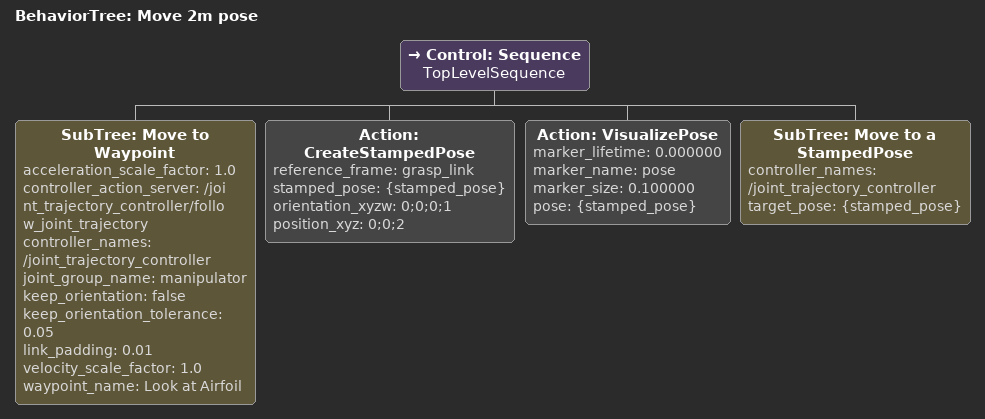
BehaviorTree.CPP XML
<?xml version="1.0" encoding="utf-8" ?>
<root BTCPP_format="4" main_tree_to_execute="Move 2m pose">
  <BehaviorTree ID="Move 2m pose" _description="">
    <Control ID="Sequence" name="TopLevelSequence">
      <SubTree
        ID="Move to Waypoint"
        acceleration_scale_factor="1.0"
        controller_action_server="/joint_trajectory_controller/follow_joint_trajectory"
        controller_names="/joint_trajectory_controller"
        joint_group_name="manipulator"
        keep_orientation="false"
        keep_orientation_tolerance="0.05"
        link_padding="0.01"
        velocity_scale_factor="1.0"
        waypoint_name="Look at Airfoil"
      />
      <Action
        ID="CreateStampedPose"
        reference_frame="grasp_link"
        stamped_pose="{stamped_pose}"
        orientation_xyzw="0;0;0;1"
        position_xyz="0;0;2"
      />
      <Action
        ID="VisualizePose"
        marker_lifetime="0.000000"
        marker_name="pose"
        marker_size="0.100000"
        pose="{stamped_pose}"
      />
      <SubTree
        ID="Move to a StampedPose"
        controller_names="/joint_trajectory_controller"
        target_pose="{stamped_pose}"
      />
    </Control>
  </BehaviorTree>
</root>
